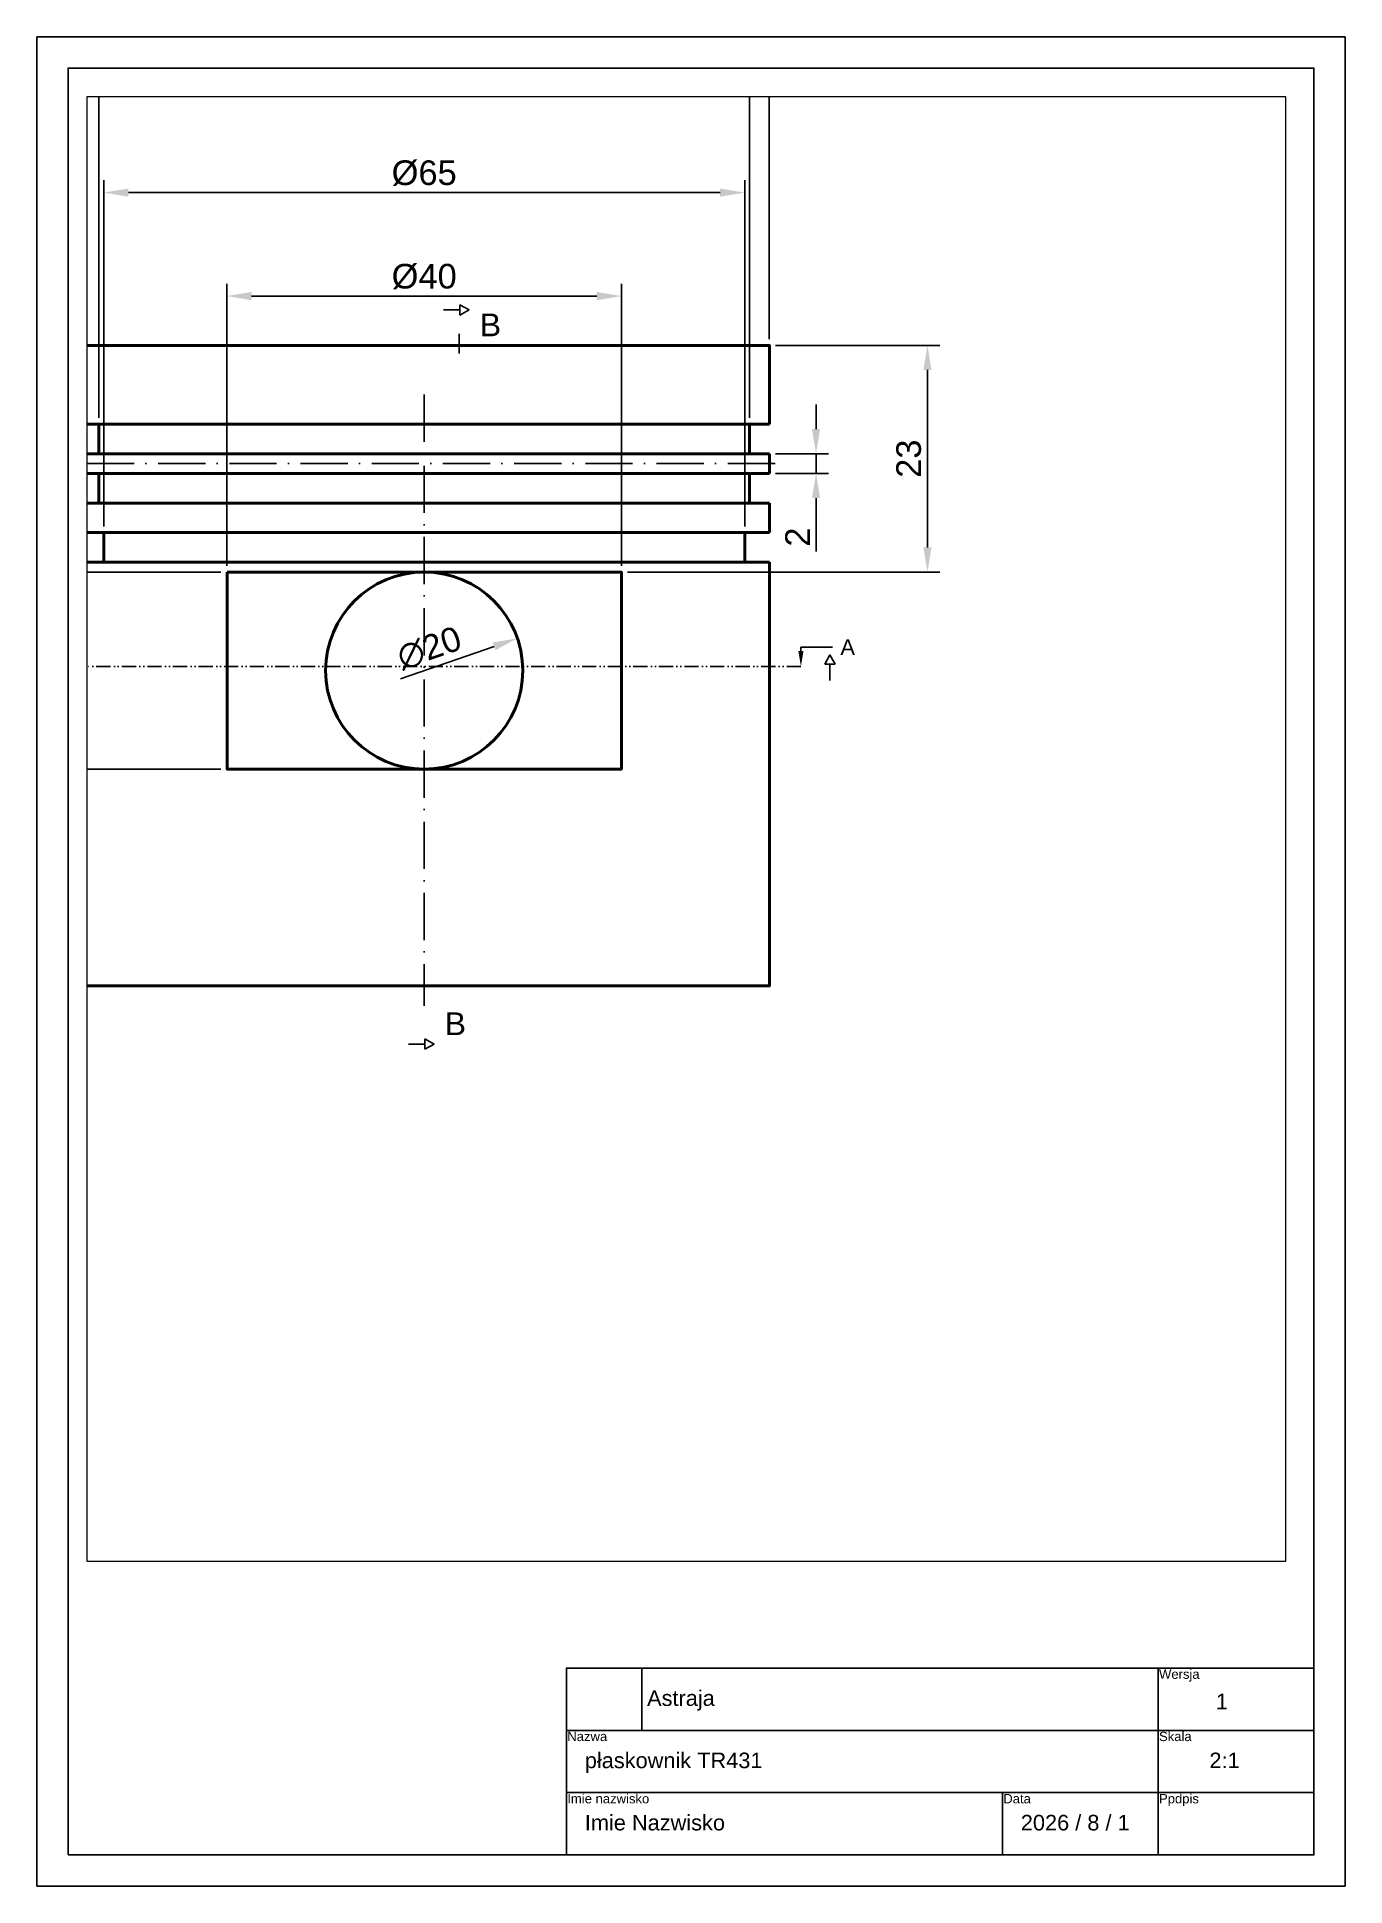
# Paper-space layout 'układ pionowy' of a CAD drawing. Header units: millimetres. Extents: x 0 to 210, y 0 to 297.
# The model-space entities are those that its viewports show. They can reach past a viewport. Long polylines and large blocks are cut down to what shows.
import ezdxf
from ezdxf import colors
from ezdxf.entities.mleader import LeaderData, LeaderLine
from ezdxf.math import Vec2, Vec3

# ---------------------------------------------------------------- set-up
doc = ezdxf.new("R2010")
doc.units = ezdxf.units.MM
doc.linetypes.add('ACAD_ISO10W100', pattern=[18, 12, -3, 0, -3])
doc.linetypes.add('ACAD_ISO12W100', pattern=[21, 12, -3, 0, -3, 0, -3])
for name, color, linetype, lineweight in [('obrys', 7, 'Continuous', 50), ('oś symetrii', 104, 'ACAD_ISO10W100', 25), ('przekrój', 40, 'ACAD_ISO12W100', 25), ('wymiar', 152, 'Continuous', 25)]:
    doc.layers.add(name, color=color, linetype=linetype, lineweight=lineweight)
doc.styles.get("Standard").update_dxf_attribs({"font": 'arial.ttf'})
doc.dimstyles.new('ISO-25', dxfattribs={"dimtxt": 2.5, "dimasz": 2.5, "dimexe": 1.25, "dimexo": 0.625, "dimtad": 1, "dimtxsty": 'Standard', "dimcen": 2.5, "dimadec": 0, "dimazin": 0, "dimtfac": 1, "dimtmove": 0, "dimatfit": 3, "dimfxl": 1, "dimarcsym": 0})
doc.dimstyles.new('Opisowy', dxfattribs={"dimscale": 0, "dimtxt": 2.5, "dimasz": 2.5, "dimexe": 1.25, "dimexo": 0.625, "dimtad": 1, "dimtxsty": 'Standard', "dimcen": 2.5, "dimadec": 0, "dimazin": 0, "dimtfac": 1, "dimtmove": 0, "dimatfit": 3, "dimfxl": 1, "dimarcsym": 0})

# ---------------------------------------------------------------- blocks, each defined once
blk = doc.blocks.new('*D1')
at = {"layer": 'Defpoints', "color": 0, "transparency": 16777216}
for p in [(154.02, 334.66), (114.02, 306.66), (154.02, 306.66)]:
    blk.add_point(p, dxfattribs=at)
at = {"layer": 'wymiar', "color": 0, "lineweight": -2, "transparency": 16777216}
for p, q in [((114.02, 307.29), (114.02, 335.91)), ((154.02, 307.29), (154.02, 335.91)), ((116.52, 334.66), (151.52, 334.66))]:
    blk.add_line(p, q, dxfattribs=at)
at = {"layer": 'wymiar', "color": 0, "transparency": 16777216}
for points in [[(116.52, 335.08), (116.52, 334.24), (114.02, 334.66)], [(151.52, 335.08), (151.52, 334.24), (154.02, 334.66)]]:
    blk.add_solid(points, dxfattribs=at)
at = {"layer": 'wymiar', "color": 0, "transparency": 16777216, "insert": (134.02, 336.63), "char_height": 2.5, "attachment_point": 5}
blk.add_mtext('%%c40', dxfattribs=at)
blk = doc.blocks.new('*D2')
at = {"layer": 'Defpoints', "color": 0, "transparency": 16777216}
for p in [(114.02, 306.66), (88.21, 286.66), (114.02, 286.66)]:
    blk.add_point(p, dxfattribs=at)
at = {"layer": 'wymiar', "color": 0, "lineweight": -2, "transparency": 16777216}
for p, q in [((113.4, 306.66), (86.96, 306.66)), ((88.21, 304.16), (88.21, 289.16)), ((113.4, 286.66), (86.96, 286.66))]:
    blk.add_line(p, q, dxfattribs=at)
at = {"layer": 'wymiar', "color": 0, "transparency": 16777216}
for points in [[(87.79, 304.16), (88.63, 304.16), (88.21, 306.66)], [(87.79, 289.16), (88.63, 289.16), (88.21, 286.66)]]:
    blk.add_solid(points, dxfattribs=at)
at = {"layer": 'wymiar', "color": 0, "transparency": 16777216, "insert": (86.31, 296.66), "char_height": 2.5, "attachment_point": 5, "rotation": 90}
blk.add_mtext('20', dxfattribs=at)
blk = doc.blocks.new('*D3')
at = {"layer": 'Defpoints', "color": 0, "transparency": 16777216}
for p in [(143.47, 299.94), (124.58, 293.38)]:
    blk.add_point(p, dxfattribs=at)
at = {"layer": 'wymiar', "color": 0, "lineweight": -2, "transparency": 16777216}
blk.add_line((131.62, 295.83), (141.11, 299.12), dxfattribs=at)
at = {"layer": 'wymiar', "color": 0, "transparency": 16777216}
blk.add_solid([(140.97, 299.51), (141.24, 298.73), (143.47, 299.94)], dxfattribs=at)
at = {"layer": 'wymiar', "color": 0, "transparency": 16777216, "insert": (134.54, 298.93), "char_height": 2.5, "attachment_point": 5, "rotation": 19.145}
blk.add_mtext('∅20', dxfattribs=at)
blk = doc.blocks.new('*D6')
at = {"layer": 'Defpoints', "color": 0, "transparency": 16777216}
for p in [(169.02, 318.66), (169.02, 316.66), (173.76, 316.66)]:
    blk.add_point(p, dxfattribs=at)
at = {"layer": 'wymiar', "color": 0, "lineweight": -2, "transparency": 16777216}
for p, q in [((173.76, 321.16), (173.76, 323.66)), ((169.65, 318.66), (175.01, 318.66)), ((173.76, 318.66), (173.76, 316.66)), ((169.65, 316.66), (175.01, 316.66)), ((173.76, 314.16), (173.76, 308.75))]:
    blk.add_line(p, q, dxfattribs=at)
at = {"layer": 'wymiar', "color": 0, "transparency": 16777216}
for points in [[(173.34, 321.16), (174.17, 321.16), (173.76, 318.66)], [(173.34, 314.16), (174.17, 314.16), (173.76, 316.66)]]:
    blk.add_solid(points, dxfattribs=at)
at = {"layer": 'wymiar', "color": 0, "transparency": 16777216, "insert": (171.88, 310.21), "char_height": 2.5, "attachment_point": 5, "rotation": 90}
blk.add_mtext('2', dxfattribs=at)
blk = doc.blocks.new('*D7')
at = {"layer": 'Defpoints', "color": 0, "transparency": 16777216}
for p in [(101.52, 310.66), (90.85, 307.66), (101.52, 307.66)]:
    blk.add_point(p, dxfattribs=at)
at = {"layer": 'wymiar', "color": 0, "lineweight": -2, "transparency": 16777216}
for p, q in [((90.85, 313.16), (90.85, 315.66)), ((100.9, 310.66), (89.6, 310.66)), ((90.85, 310.66), (90.85, 307.66)), ((100.9, 307.66), (89.6, 307.66)), ((90.85, 305.16), (90.85, 302.66))]:
    blk.add_line(p, q, dxfattribs=at)
at = {"layer": 'wymiar', "color": 0, "transparency": 16777216}
for points in [[(90.43, 313.16), (91.26, 313.16), (90.85, 310.66)], [(90.43, 305.16), (91.26, 305.16), (90.85, 307.66)]]:
    blk.add_solid(points, dxfattribs=at)
at = {"layer": 'wymiar', "color": 0, "transparency": 16777216, "insert": (88.94, 309.16), "char_height": 2.5, "attachment_point": 5, "rotation": 90}
blk.add_mtext('3', dxfattribs=at)
blk = doc.blocks.new('*D8')
at = {"layer": 'Defpoints', "color": 0, "transparency": 16777216}
for p in [(167.02, 356.62), (101.02, 321.66), (167.02, 321.66)]:
    blk.add_point(p, dxfattribs=at)
at = {"layer": 'wymiar', "color": 0, "lineweight": -2, "transparency": 16777216}
for p, q in [((101.02, 322.29), (101.02, 357.87)), ((103.52, 356.62), (164.52, 356.62)), ((167.02, 322.29), (167.02, 357.87))]:
    blk.add_line(p, q, dxfattribs=at)
at = {"layer": 'wymiar', "color": 0, "transparency": 16777216}
for points in [[(103.52, 357.04), (103.52, 356.2), (101.02, 356.62)], [(164.52, 357.04), (164.52, 356.2), (167.02, 356.62)]]:
    blk.add_solid(points, dxfattribs=at)
at = {"layer": 'wymiar', "color": 0, "transparency": 16777216, "insert": (134.02, 358.59), "char_height": 2.5, "attachment_point": 5}
blk.add_mtext('%%c66', dxfattribs=at)
blk = doc.blocks.new('*D9')
at = {"layer": 'Defpoints', "color": 0, "transparency": 16777216}
for p in [(166.52, 345.16), (101.52, 310.66), (166.52, 310.66)]:
    blk.add_point(p, dxfattribs=at)
at = {"layer": 'wymiar', "color": 0, "lineweight": -2, "transparency": 16777216}
for p, q in [((101.52, 311.29), (101.52, 346.41)), ((166.52, 311.29), (166.52, 346.41)), ((104.02, 345.16), (164.02, 345.16))]:
    blk.add_line(p, q, dxfattribs=at)
at = {"layer": 'wymiar', "color": 0, "transparency": 16777216}
for points in [[(104.02, 345.57), (104.02, 344.74), (101.52, 345.16)], [(164.02, 345.57), (164.02, 344.74), (166.52, 345.16)]]:
    blk.add_solid(points, dxfattribs=at)
at = {"layer": 'wymiar', "color": 0, "transparency": 16777216, "insert": (134.02, 347.13), "char_height": 2.5, "attachment_point": 5}
blk.add_mtext('%%c65', dxfattribs=at)
blk = doc.blocks.new('*D25')
at = {"layer": 'Defpoints', "color": 0, "transparency": 16777216}
for p in [(169.02, 368.87), (99.02, 329.66), (169.02, 329.66)]:
    blk.add_point(p, dxfattribs=at)
at = {"layer": 'wymiar', "color": 0, "lineweight": -2, "transparency": 16777216}
for p, q in [((99.02, 330.29), (99.02, 370.12)), ((169.02, 330.29), (169.02, 370.12)), ((101.52, 368.87), (166.52, 368.87))]:
    blk.add_line(p, q, dxfattribs=at)
at = {"layer": 'wymiar', "color": 0, "transparency": 16777216}
for points in [[(101.52, 369.29), (101.52, 368.45), (99.02, 368.87)], [(166.52, 369.29), (166.52, 368.45), (169.02, 368.87)]]:
    blk.add_solid(points, dxfattribs=at)
at = {"layer": 'wymiar', "color": 0, "transparency": 16777216, "insert": (134.02, 370.77), "char_height": 2.5, "attachment_point": 5}
blk.add_mtext('70', dxfattribs=at)
blk = doc.blocks.new('*D18')
at = {"layer": 'Defpoints', "color": 0, "transparency": 16777216}
for p in [(169.02, 329.66), (154.02, 306.66), (185.06, 306.66)]:
    blk.add_point(p, dxfattribs=at)
at = {"layer": 'wymiar', "color": 0, "lineweight": -2, "transparency": 16777216}
for p, q in [((169.65, 329.66), (186.31, 329.66)), ((185.06, 327.16), (185.06, 309.16)), ((154.65, 306.66), (186.31, 306.66))]:
    blk.add_line(p, q, dxfattribs=at)
at = {"layer": 'wymiar', "color": 0, "transparency": 16777216}
for points in [[(184.64, 327.16), (185.47, 327.16), (185.06, 329.66)], [(184.64, 309.16), (185.47, 309.16), (185.06, 306.66)]]:
    blk.add_solid(points, dxfattribs=at)
at = {"layer": 'wymiar', "color": 0, "transparency": 16777216, "insert": (183.16, 318.16), "char_height": 2.5, "attachment_point": 5, "rotation": 90}
blk.add_mtext('23', dxfattribs=at)

msp = doc.modelspace()

# ---------------------------------------------------------------- linework, layer by layer
at = {"layer": 'obrys'}
for p, q in [((101.023, 321.661), (167.023, 321.661)), ((167.023, 318.661), (101.023, 318.661)), ((101.023, 316.661), (167.023, 316.661)), ((167.023, 313.661), (101.023, 313.661)), ((101.523, 310.661), (166.523, 310.661)), ((166.523, 307.661), (101.523, 307.661))]:
    msp.add_line(p, q, dxfattribs=at)
for points in [[(99.023, 321.661), (99.023, 329.661), (169.023, 329.661), (169.023, 321.661)], [(99.023, 321.661), (101.023, 321.661), (101.023, 318.661), (99.023, 318.661)], [(169.023, 321.661), (167.023, 321.661), (167.023, 318.661), (169.023, 318.661)], [(169.023, 318.661), (169.023, 316.661)], [(99.023, 316.661), (101.023, 316.661), (101.023, 313.661), (99.023, 313.661)], [(169.023, 316.661), (167.023, 316.661), (167.023, 313.661), (169.023, 313.661)], [(169.023, 313.661), (169.023, 310.661)], [(99.023, 310.661), (101.523, 310.661), (101.523, 307.661), (99.023, 307.661)], [(169.023, 310.661), (166.523, 310.661), (166.523, 307.661), (169.023, 307.661)], [(169.023, 307.661), (169.023, 264.661), (99.023, 264.661), (99.023, 307.661)]]:
    msp.add_lwpolyline(points, dxfattribs=at)
msp.add_lwpolyline([(114.023, 306.661), (154.023, 306.661), (154.023, 286.661), (114.023, 286.661)], close=True, dxfattribs=at)
msp.add_circle((134.023, 296.661), 10, dxfattribs=at)
at = {"layer": 'oś symetrii'}
for p, q in [((137.58, 330.838), (137.58, 328.838)), ((134.023, 324.661), (134.023, 262.661)), ((96.61, 317.661), (170.007, 317.661))]:
    msp.add_line(p, q, dxfattribs=at)
at = {"layer": 'przekrój'}
for p, q in [((137.635, 333.27), (135.983, 333.27)), ((175.16, 297.31), (175.16, 295.659)), ((134.078, 258.749), (132.427, 258.749))]:
    msp.add_line(p, q, dxfattribs=at)
at = {"layer": 'przekrój', "ltscale": 0.3}
msp.add_line((172.224, 297.064), (95.499, 297.064), dxfattribs=at)
at = {"layer": 'przekrój'}
for points in [[(137.635, 333.771), (138.576, 333.27), (137.635, 332.718)], [(174.658, 297.31), (175.16, 298.251), (175.711, 297.31)], [(134.078, 258.248), (135.019, 258.749), (134.078, 259.301)]]:
    msp.add_lwpolyline(points, close=True, dxfattribs=at)

# ---------------------------------------------------------------- texts
at = {"layer": 'przekrój', "char_height": 2.309, "attachment_point": 1}
for insert in [(139.666, 332.89), (136.109, 261.991)]:
    msp.add_mtext_dynamic_manual_height_columns('B', width=0.61945, gutter_width=11.546, heights=[0], dxfattribs=dict(at, insert=insert))

# ---------------------------------------------------------------- dimensions: what is measured, and where the dimension line sits
at = {"layer": 'wymiar'}
dim = msp.add_linear_dim(base=(169.023, 368.87), p1=(99.023, 329.661), p2=(169.023, 329.661), dimstyle='Opisowy', dxfattribs=at)
dim.commit()
dim.dimension.update_dxf_attribs({"geometry": '*D25', "text_midpoint": (134.023, 370.772)})
for base, p1, p2, picture, middle in [((167.023, 356.621), (101.023, 321.661), (167.023, 321.661), '*D8', (134.023, 358.592)), ((166.523, 345.155), (101.523, 310.661), (166.523, 310.661), '*D9', (134.023, 347.127)), ((154.023, 334.661), (114.023, 306.661), (154.023, 306.661), '*D1', (134.023, 336.632))]:
    dim = msp.add_linear_dim(base=base, p1=p1, p2=p2, dimstyle='ISO-25', override={"dimpost": '%%c<>'}, dxfattribs=at)
    dim.commit()
    dim.dimension.update_dxf_attribs({"geometry": picture, "text_midpoint": middle})
for base, p1, p2, picture, middle in [((185.058, 306.661), (169.023, 329.661), (154.023, 306.661), '*D18', (183.156, 318.161)), ((173.757, 316.661), (169.023, 318.661), (169.023, 316.661), '*D6', (171.877, 310.208)), ((90.847, 307.661), (101.523, 310.661), (101.523, 307.661), '*D7', (88.944, 309.161)), ((88.212, 286.661), (114.023, 306.661), (114.023, 286.661), '*D2', (86.31, 296.661))]:
    dim = msp.add_linear_dim(base=base, p1=p1, p2=p2, angle=90, dimstyle='ISO-25', dxfattribs=at)
    dim.commit()
    dim.dimension.update_dxf_attribs({"geometry": picture, "text_midpoint": middle})
dim = msp.add_diameter_dim_2p(p1=(124.576, 293.381), p2=(143.47, 299.94), dimstyle='ISO-25', dxfattribs=at)
dim.commit()
dim.dimension.update_dxf_attribs({"geometry": '*D3', "text_midpoint": (135.184, 297.064), "dimtype": 163})

# ---------------------------------------------------------------- leaders
at = {"layer": 'przekrój'}
ml = msp.add_multileader_mtext('Standard', dxfattribs=at)
ml.set_content('A', color=256)
ml.set_leader_properties()
ml.build(insert=Vec2(0, 0))
ml.multileader.update_dxf_attribs({"arrow_head_size": 1.6, "scale": 0.4})
ctx = ml.context
ctx.base_point, ctx.scale, ctx.char_height, ctx.arrow_head_size, ctx.landing_gap_size, ctx.plane_origin = Vec3(175.424, 299.036), 0.4, 1.6, 1.6, 0.8, Vec3(172.224, 297.064)
notes = []
notes.append((ctx, [(0, (1, 1, 0), (172.224, 299.036), (1, 0), 3.2, [(0, [(172.224, 297.064)], 0, [])])]))
ctx.mtext.insert, ctx.mtext.flow_direction = Vec3(176.224, 299.836), 5
for ctx, leaders in notes:
    for number, flags, end, landing, length, lines in leaders:
        leader = LeaderData()
        leader.index, (leader.has_last_leader_line, leader.has_dogleg_vector, leader.attachment_direction) = number, flags
        leader.last_leader_point, leader.dogleg_vector, leader.dogleg_length = Vec3(end), Vec3(landing), length
        for number, points, colour, breaks in lines:
            line = LeaderLine()
            line.index, line.vertices, line.color, line.breaks = number, Vec3.list(points), colors.encode_raw_color(colour), breaks
            leader.lines.append(line)
        ctx.leaders.append(leader)

psp = doc.layouts.new('układ pionowy')

# ---------------------------------------------------------------- linework, layer by layer
for p, q in [((85, 35), (85, 25)), ((85, 35), (90, 35)), ((85, 35), (95, 35)), ((85, 35), (95, 35)), ((97.09, 35.03), (97.09, 25.03)), ((205, 35), (180, 35)), ((180, 35), (180, 5)), ((85, 25), (205, 25)), ((85, 25), (85, 15)), ((85, 15), (205, 15)), ((155, 5), (155, 15)), ((180, 5), (155, 5))]:
    psp.add_line(p, q)
for points in [[(5, 5), (205, 5), (205, 292), (5, 292)], [(205, 5), (85, 5), (85, 35), (205, 35)]]:
    psp.add_lwpolyline(points, close=True)
at = {"layer": 'Defpoints'}
psp.add_lwpolyline([(0, 0), (210, 0), (210, 297), (0, 297)], close=True, dxfattribs=at)

# ---------------------------------------------------------------- texts
at = {"attachment_point": 1}
for s, width, insert, char_height in [('{\\C251;\\c6710371;Wersja}', 13.6389, (180.14, 34.78), 1.5), ('Astraja', 44.2663, (97.95, 31.43), 2.5), ('\\pxqc;1', 7.2511, (186.6, 30.9), 2.5), ('{\\C251;\\c6710371;Nazwa}', 13.6389, (85.14, 24.78), 1.5), ('{\\C251;\\c6710371;Skala}', 13.6389, (180.14, 24.78), 1.5), ('płaskownik TR431', 44.2663, (87.95, 21.43), 2.5), ('\\pxqc;2:1', 15.4188, (182.95, 21.43), 2.5), ('{\\C251;\\c6710371;Imie nazwisko}', 13.6389, (85.14, 14.78), 1.5), ('{\\C251;\\c6710371;Ppdpis}', 13.6389, (180.14, 14.78), 1.5), ('{\\C251;\\c6710371;Data}', 13.6389, (155.14, 14.78), 1.5), ('Imie Nazwisko', 44.2663, (87.95, 11.43), 2.5), ('2026 / 8 / 1', 44.2663, (157.95, 11.43), 2.5)]:
    psp.add_mtext_dynamic_manual_height_columns(s, width=width, gutter_width=12.5, heights=[0], dxfattribs=dict(at, insert=insert, char_height=char_height))

# ---------------------------------------------------------------- viewports
at = {"layer": 'Defpoints', "color": 152, "true_color": 0x2776bb, "view_target_point": (133.287, 64.361)}
psp.add_viewport(center=(104.27, 169.79), size=(192.51, 235.207), view_center_point=(27.329, 216.233), view_height=148.5699, dxfattribs=at)

doc.saveas('drawing.dxf')
